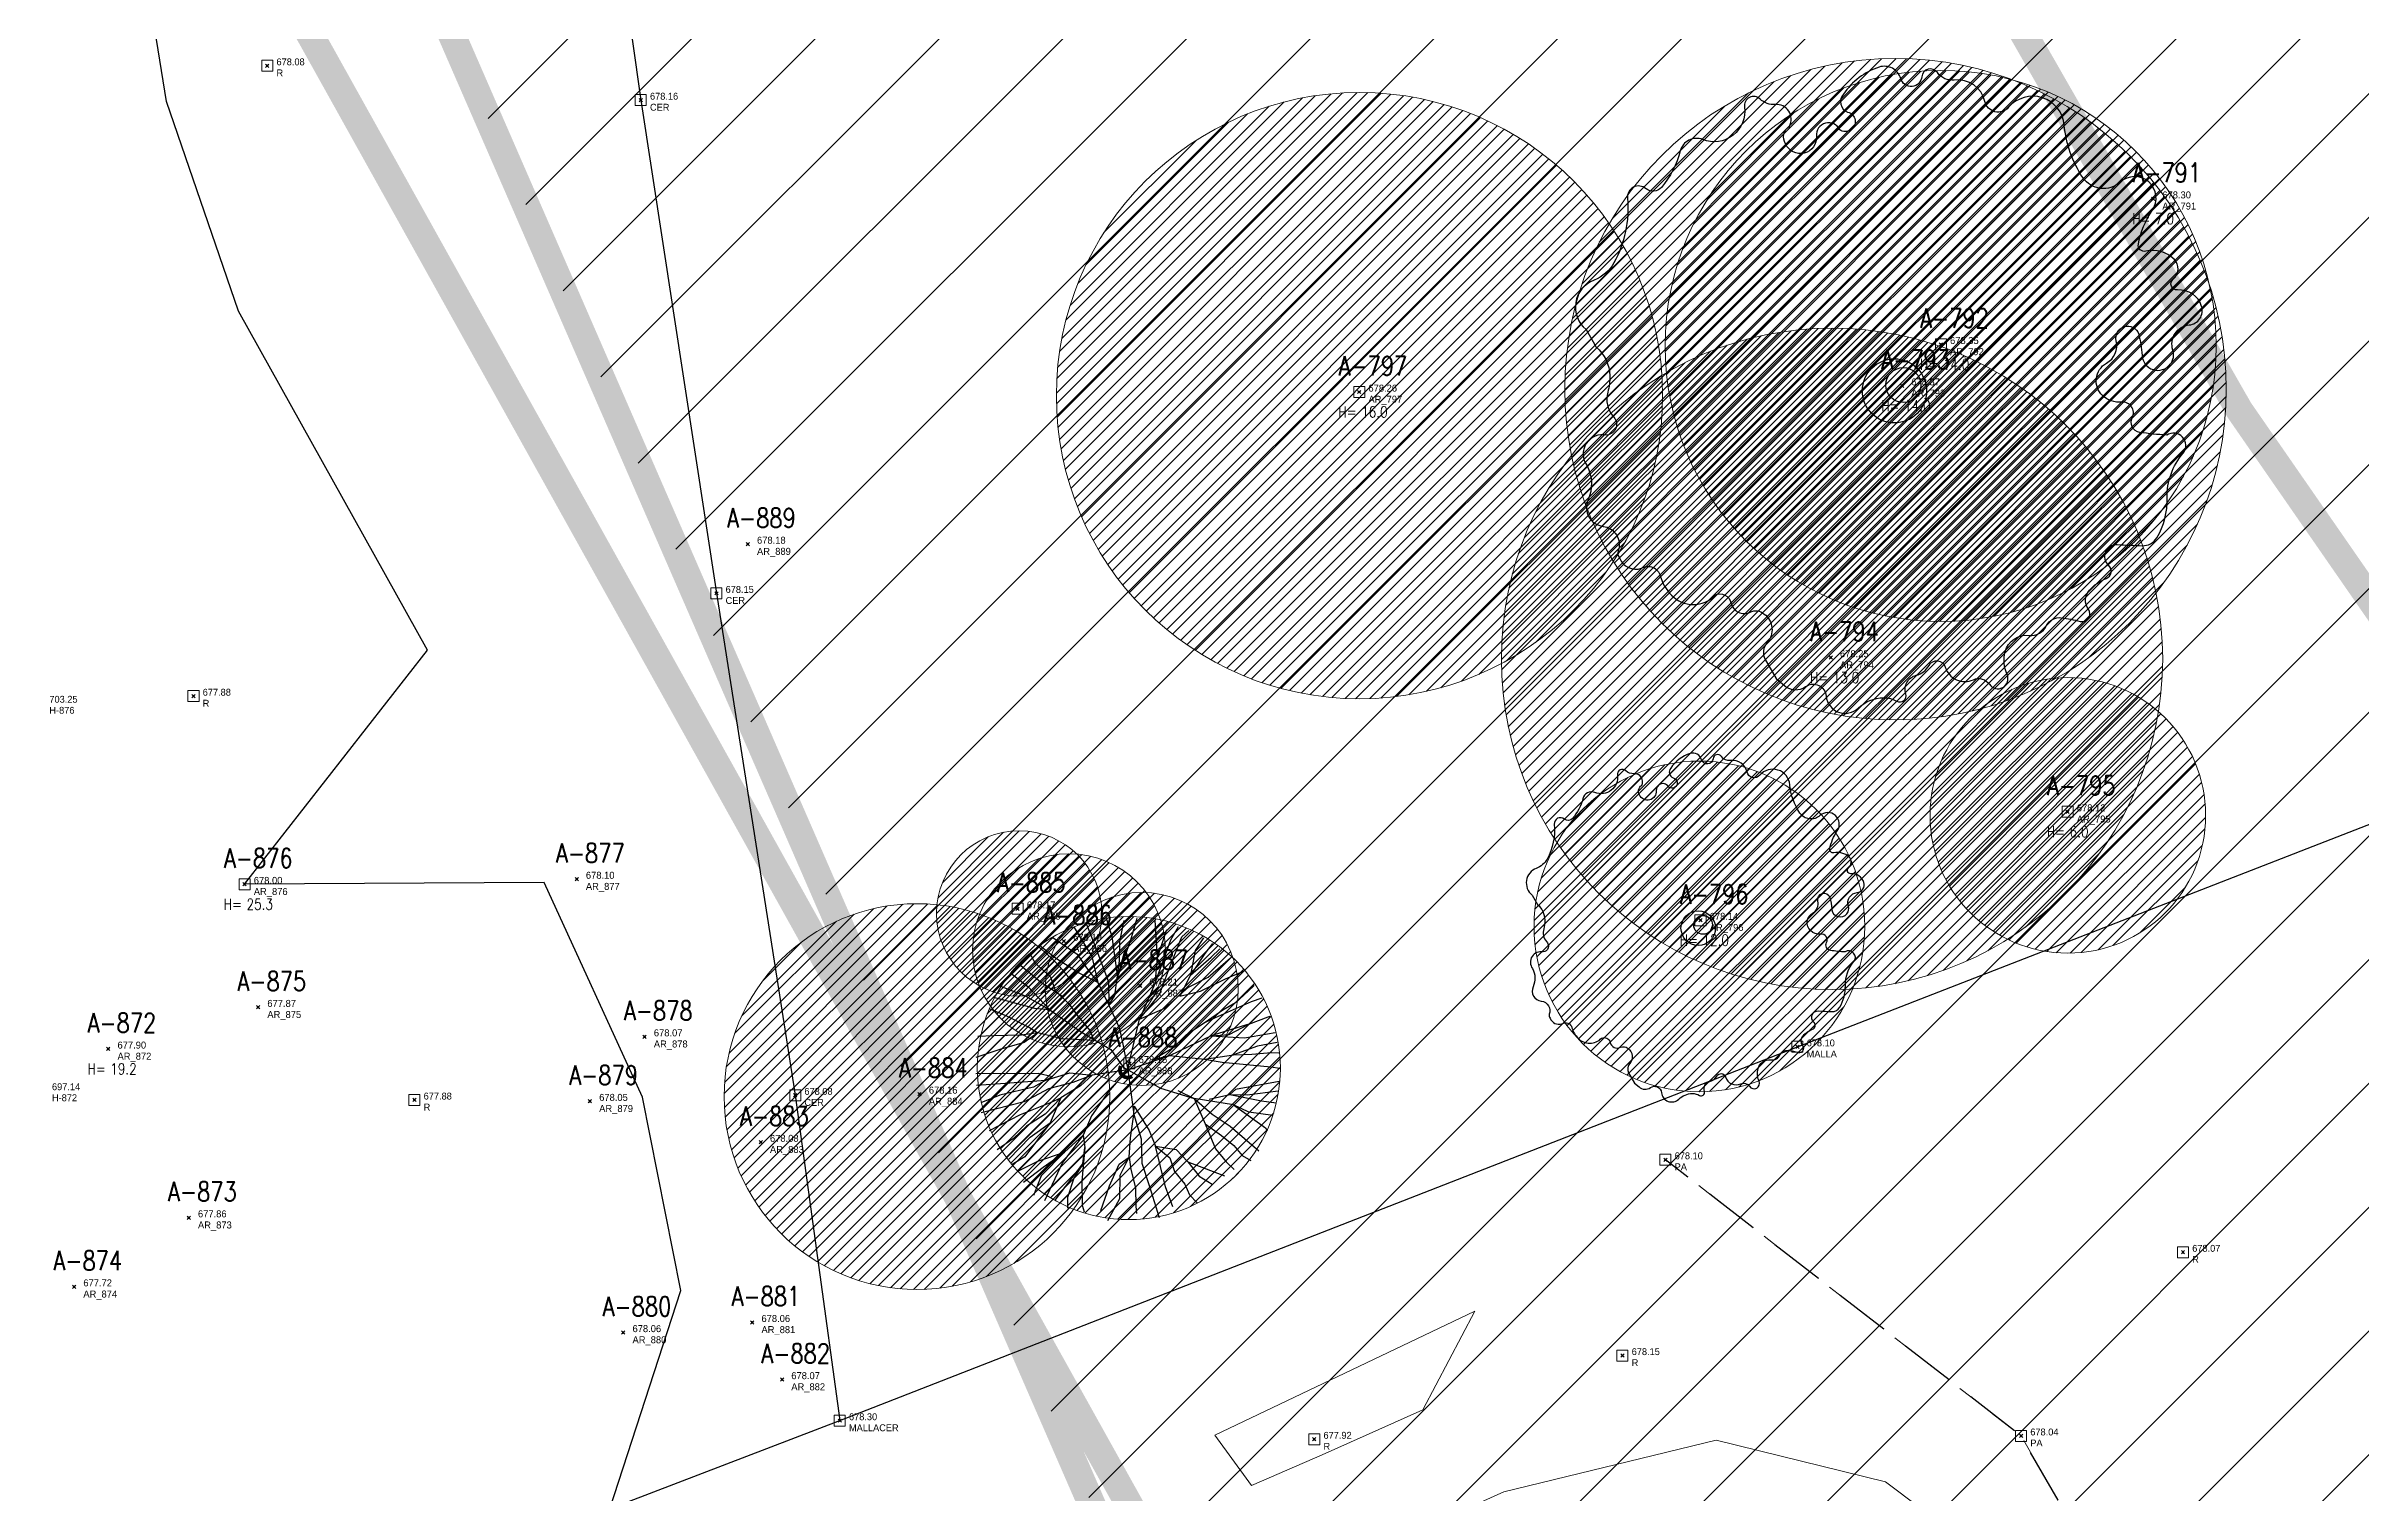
# Model space of a CAD drawing. Extents: x 350769 to 354978, y 6304672 to 6307963.
# Drawn here: x 352408.67 to 352450.69, y 6305813.22 to 6305839.48 of the extents above; entities that cross this region are included whole.
import ezdxf

# ---------------------------------------------------------------- set-up
doc = ezdxf.new("R2010")
doc.units = 0
doc.header["$PDMODE"] = 35
doc.header["$PDSIZE"] = 0.03
for name, pattern in [('CONTINUOS', [0]), ('DASHDOT', [1, 0.5, -0.25, 0, -0.25]), ('HIDDENX2', [0.75, 0.5, -0.25])]:
    doc.linetypes.add(name, pattern=pattern)
doc.layers.get('0').update_dxf_attribs({"linetype": 'CONTINUOUS'})
for name, color, linetype in [('03_S2_Pav ext_Borde vereda', 7, 'CONTINUOUS'), ('1-ACOPIO', 252, 'HIDDENX2'), ('1-ARBOL H1', 7, 'CONTINUOUS'), ('1-ARBOL H2', 1, 'CONTINUOUS'), ('1-ARBOL H3', 241, 'CONTINUOUS'), ('1-ARBOL NOMBRE', 3, 'CONTINUOUS'), ('1-ARBOL PTO', 7, 'CONTINUOUS'), ('1-CERCO', 252, 'CERCO_LINE'), ('1-CERCO MALLA', 252, 'MALLA_LINE'), ('C-TINN', 5, 'CONTINUOUS'), ('C-TOPO-MINR', 8, 'CONTINUOUS'), ('Paisajismo', 253, 'CONTINUOUS'), ('V-NODE-TEXT DIC 2012', 31, 'CONTINUOUS')]:
    doc.layers.add(name, color=color, linetype=linetype)
doc.layers.add('0_ASD_LINEA OFICIAL', color=253, linetype='DASHDOT', lineweight=20)
doc.layers.add('0_ASD_TOPOGRAFIA_ELEMENTOS', color=9, linetype='CONTINUOS', lineweight=5, true_color=0xbdbdbd)
doc.styles.add('ROMANS', font='romans.shx', dxfattribs={"width": 0.65})
doc.linetypes.add('CERCO_LINE', pattern='A,0.5,-0.2,[" X ",STANDARD,S=0.1,R=0,X=-0.1,Y=-0.05],-0.25', length=0.95)
doc.linetypes.add('MALLA_LINE', pattern='A,0.5,-0.2,["MLL",STANDARD,S=0.1,R=0,X=-0.1,Y=-0.05],-0.25', length=0.95)

# ---------------------------------------------------------------- blocks, each defined once
blk = doc.blocks.new('A$C27410629')
at = {"true_color": 0x136734, "transparency": 33554559}
h = blk.add_hatch(dxfattribs=at)
h.set_pattern_fill('ANSI31', color=116, scale=0.5)
h.set_pattern_definition([(45, (-8759.5625, -519.1036), (-1.12253202, 1.12253202), [])])
h.paths.add_polyline_path([(137.507, 1252.464, 0.117627), (109.815, 1254.194, 0.066925), (94.445, 1249.334, 0.315349), (64.302, 1196.27, 0.022683), (65.729, 1185.31), (112.36, 1218.953), (153.478, 1161.962), (172.105, 1139.481), (187.958, 1141.808), (193.565, 1120.466), (224.198, 1050.129), (250.62, 989.479), (268.153, 972.735, 0.000007), (291.49, 983.299), (238.195, 1105.634), (205.293, 1181.112), (177.053, 1197.652)])
at = {"layer": '0_ASD_LINEA OFICIAL', "ltscale": 8, "const_width": 0.5}
blk.add_lwpolyline([(250.62, 989.479), (268.153, 972.735, 0.000007), (291.49, 983.299), (291.49, 983.299), (238.195, 1105.634), (205.293, 1181.112), (177.053, 1197.652), (137.615, 1252.315)], format="xyb", dxfattribs=at)
for points in [[(65.729, 1185.31), (112.36, 1218.953), (153.478, 1161.962), (172.105, 1139.481), (187.958, 1141.808), (193.565, 1120.466), (224.198, 1050.129), (250.62, 989.479)], [(160.988, 1025.36), (224.196, 1050.134), (193.565, 1120.466), (187.958, 1141.808), (172.105, 1139.481), (153.478, 1161.962), (117.403, 1137.086), (85.584, 1125.976)]]:
    blk.add_lwpolyline(points, dxfattribs=at)
blk = doc.blocks.new('1.0 - LO RECABARREN LOTEO PARQUE - VEGETACION EXISTENTE ETAPA MUNICIPAL__2024')
at = {"layer": 'Paisajismo'}
for p, q in [((352426.937, 6305823.314), (352427.377, 6305823.009)), ((352427.324, 6305823.496), (352427.646, 6305822.968)), ((352427.54, 6305823.567), (352427.679, 6305823.214)), ((352427.913, 6305823.646), (352428.009, 6305823.331)), ((352428.009, 6305823.331), (352428.114, 6305822.59)), ((352428.153, 6305823.24), (352428.23, 6305823.624)), ((352428.352, 6305823.272), (352428.47, 6305823.667)), ((352428.788, 6305823.629), (352428.831, 6305822.947)), ((352428.998, 6305823.452), (352428.831, 6305822.947)), ((352429.037, 6305822.715), (352429.277, 6305823.324)), ((352429.078, 6305823.271), (352429.218, 6305823.515)), ((352429.277, 6305823.324), (352429.405, 6305823.441)), ((352426.521, 6305823.025), (352426.62, 6305822.848)), ((352426.985, 6305822.941), (352426.702, 6305823.165)), ((352427.416, 6305822.669), (352426.985, 6305822.941)), ((352427.377, 6305823.009), (352427.548, 6305822.761)), ((352427.646, 6305822.968), (352427.753, 6305822.494)), ((352427.679, 6305823.214), (352427.946, 6305822.508)), ((352428.114, 6305822.59), (352428.352, 6305823.272)), ((352428.146, 6305822.889), (352428.153, 6305823.24)), ((352428.787, 6305822.474), (352429.078, 6305823.271)), ((352428.831, 6305822.947), (352428.787, 6305822.474)), ((352429.523, 6305823.078), (352429.435, 6305822.631)), ((352429.694, 6305823.022), (352429.435, 6305822.631)), ((352429.435, 6305822.631), (352429.811, 6305822.954)), ((352429.669, 6305823.308), (352429.523, 6305823.078)), ((352429.832, 6305823.206), (352429.694, 6305823.022)), ((352429.754, 6305822.596), (352430.164, 6305822.945)), ((352429.811, 6305822.954), (352429.967, 6305823.11)), ((352426.175, 6305822.666), (352426.487, 6305822.423)), ((352426.323, 6305822.835), (352426.713, 6305822.511)), ((352426.62, 6305822.848), (352426.896, 6305822.598)), ((352426.713, 6305822.511), (352427.104, 6305822.253)), ((352426.896, 6305822.598), (352426.979, 6305822.351)), ((352427.753, 6305822.494), (352427.416, 6305822.669)), ((352427.548, 6305822.761), (352427.753, 6305822.494)), ((352427.753, 6305822.494), (352427.956, 6305822.087)), ((352427.946, 6305822.508), (352427.956, 6305822.087)), ((352428.064, 6305822.26), (352428.146, 6305822.889)), ((352428.787, 6305822.474), (352428.512, 6305821.831)), ((352428.871, 6305822.28), (352429.037, 6305822.715)), ((352429.435, 6305822.631), (352429.243, 6305822.252)), ((352429.4, 6305822.41), (352429.754, 6305822.596)), ((352429.615, 6305822.337), (352430.068, 6305822.566)), ((352430.068, 6305822.566), (352430.398, 6305822.702)), ((352426.612, 6305822.025), (352425.87, 6305822.225)), ((352425.991, 6305822.428), (352426.433, 6305822.256)), ((352426.433, 6305822.256), (352426.885, 6305822.002)), ((352426.487, 6305822.423), (352426.885, 6305822.002)), ((352426.979, 6305822.351), (352427.237, 6305822.101)), ((352427.237, 6305822.101), (352427.391, 6305821.887)), ((352427.956, 6305822.087), (352428.064, 6305822.26)), ((352427.956, 6305822.087), (352428.141, 6305821.681)), ((352428.512, 6305821.831), (352428.871, 6305822.28)), ((352428.972, 6305822.033), (352429.4, 6305822.41)), ((352429.243, 6305822.252), (352429.615, 6305822.337)), ((352430.535, 6305822.148), (352429.883, 6305821.857)), ((352430.253, 6305822.131), (352430.023, 6305821.995)), ((352430.485, 6305822.337), (352430.253, 6305822.131)), ((352430.594, 6305822.442), (352430.485, 6305822.337)), ((352430.73, 6305822.215), (352430.535, 6305822.148)), ((352425.78, 6305822.027), (352426.107, 6305821.889)), ((352426.107, 6305821.889), (352426.513, 6305821.683)), ((352426.513, 6305821.683), (352426.666, 6305821.586)), ((352426.885, 6305822.002), (352426.612, 6305822.025)), ((352426.885, 6305822.002), (352427.438, 6305821.606)), ((352427.391, 6305821.887), (352427.614, 6305821.62)), ((352428.141, 6305821.681), (352428.205, 6305821.381)), ((352428.283, 6305820.854), (352428.512, 6305821.831)), ((352428.512, 6305821.831), (352428.972, 6305822.033)), ((352429.703, 6305821.774), (352429.401, 6305821.569)), ((352430.023, 6305821.995), (352429.703, 6305821.774)), ((352429.883, 6305821.857), (352429.703, 6305821.774)), ((352430.492, 6305821.741), (352429.804, 6305821.527)), ((352430.137, 6305821.555), (352430.492, 6305821.741)), ((352430.811, 6305822.051), (352430.492, 6305821.741)), ((352430.492, 6305821.741), (352430.845, 6305821.875)), ((352430.845, 6305821.875), (352430.879, 6305821.886)), ((352425.977, 6305821.284), (352425.538, 6305821.134)), ((352425.859, 6305821.531), (352425.578, 6305821.519)), ((352426.367, 6305821.539), (352425.859, 6305821.531)), ((352426.415, 6305821.408), (352425.977, 6305821.284)), ((352426.666, 6305821.586), (352426.367, 6305821.539)), ((352426.666, 6305821.586), (352426.415, 6305821.408)), ((352427.103, 6305821.472), (352426.666, 6305821.586)), ((352427.681, 6305821.444), (352427.103, 6305821.472)), ((352427.438, 6305821.606), (352427.993, 6305821.28)), ((352427.614, 6305821.62), (352427.681, 6305821.444)), ((352427.993, 6305821.28), (352428.215, 6305820.961)), ((352428.205, 6305821.381), (352428.297, 6305820.915)), ((352429.204, 6305821.363), (352428.779, 6305821.108)), ((352429.061, 6305821.173), (352429.414, 6305821.341)), ((352429.401, 6305821.569), (352429.204, 6305821.363)), ((352429.414, 6305821.341), (352429.804, 6305821.527)), ((352429.804, 6305821.527), (352430.137, 6305821.555)), ((352429.804, 6305821.527), (352430.417, 6305821.491)), ((352430.652, 6305821.341), (352430.218, 6305821.186)), ((352430.417, 6305821.491), (352430.972, 6305821.588)), ((352430.551, 6305821.197), (352430.903, 6305821.225)), ((352431.011, 6305821.406), (352430.652, 6305821.341)), ((352430.903, 6305821.225), (352431.038, 6305821.223)), ((352425.54, 6305820.846), (352426.669, 6305820.849)), ((352426.669, 6305820.849), (352426.932, 6305820.791)), ((352426.808, 6305820.725), (352427.249, 6305820.856)), ((352427.249, 6305820.856), (352427.651, 6305820.814)), ((352427.651, 6305820.814), (352427.298, 6305820.68)), ((352427.651, 6305820.814), (352427.437, 6305820.625)), ((352428.297, 6305820.915), (352427.651, 6305820.814)), ((352427.651, 6305820.814), (352427.651, 6305820.814)), ((352428.266, 6305820.89), (352427.943, 6305820.51)), ((352428.215, 6305820.961), (352428.892, 6305820.58)), ((352428.297, 6305820.915), (352429.061, 6305821.173)), ((352428.297, 6305820.915), (352428.409, 6305820.099)), ((352428.779, 6305821.108), (352429.061, 6305821.173)), ((352429.061, 6305821.173), (352429.691, 6305821.108)), ((352429.691, 6305821.108), (352430.218, 6305821.186)), ((352429.691, 6305821.108), (352430.013, 6305821.05)), ((352430.013, 6305821.05), (352430.896, 6305820.967)), ((352430.218, 6305821.186), (352430.551, 6305821.197)), ((352430.896, 6305820.967), (352431.055, 6305820.94)), ((352425.553, 6305820.633), (352426.07, 6305820.668)), ((352425.974, 6305820.453), (352425.629, 6305820.315)), ((352426.585, 6305820.6), (352425.974, 6305820.453)), ((352426.07, 6305820.668), (352426.808, 6305820.725)), ((352426.857, 6305820.566), (352426.415, 6305820.329)), ((352426.932, 6305820.791), (352426.585, 6305820.6)), ((352427.082, 6305820.404), (352426.796, 6305820.111)), ((352427.298, 6305820.68), (352426.857, 6305820.566)), ((352427.082, 6305820.404), (352426.889, 6305819.948)), ((352426.896, 6305820.317), (352427.082, 6305820.404)), ((352427.437, 6305820.625), (352427.082, 6305820.404)), ((352427.943, 6305820.51), (352427.637, 6305820.078)), ((352428.892, 6305820.58), (352429.502, 6305820.393)), ((352429.206, 6305820.539), (352429.502, 6305820.393)), ((352430.218, 6305820.275), (352429.502, 6305820.393)), ((352429.502, 6305820.393), (352429.703, 6305819.934)), ((352429.502, 6305820.393), (352429.829, 6305820.107)), ((352429.776, 6305820.381), (352430.147, 6305820.467)), ((352430.255, 6305820.557), (352430.147, 6305820.467)), ((352430.147, 6305820.467), (352430.726, 6305820.35)), ((352430.147, 6305820.467), (352430.464, 6305820.461)), ((352431.047, 6305820.7), (352430.255, 6305820.557)), ((352430.464, 6305820.461), (352431.029, 6305820.532)), ((352426.415, 6305820.329), (352425.639, 6305820.133)), ((352425.791, 6305819.81), (352426.351, 6305820.103)), ((352426.351, 6305820.103), (352426.896, 6305820.317)), ((352426.796, 6305820.111), (352426.459, 6305819.89)), ((352427.637, 6305820.078), (352427.49, 6305819.73)), ((352428.349, 6305819.679), (352428.409, 6305820.099)), ((352428.409, 6305820.099), (352428.412, 6305820.256)), ((352428.409, 6305820.099), (352428.541, 6305819.658)), ((352428.412, 6305820.256), (352428.684, 6305819.813)), ((352429.829, 6305820.107), (352430.158, 6305819.89)), ((352430.218, 6305820.275), (352430.796, 6305819.861)), ((352430.496, 6305820.147), (352430.218, 6305820.275)), ((352430.927, 6305820.081), (352430.496, 6305820.147)), ((352430.726, 6305820.35), (352430.99, 6305820.315)), ((352426.227, 6305819.667), (352425.925, 6305819.462)), ((352426.137, 6305819.289), (352426.528, 6305819.691)), ((352426.459, 6305819.89), (352426.227, 6305819.667)), ((352426.889, 6305819.948), (352426.429, 6305819.336)), ((352426.528, 6305819.691), (352426.889, 6305819.948)), ((352427.49, 6305819.73), (352427.113, 6305819.229)), ((352427.151, 6305819.421), (352427.49, 6305819.73)), ((352427.49, 6305819.73), (352427.521, 6305819.502)), ((352428.324, 6305819.329), (352428.349, 6305819.679)), ((352428.541, 6305819.658), (352428.55, 6305819.22)), ((352428.684, 6305819.813), (352428.802, 6305819.53)), ((352429.703, 6305819.934), (352429.891, 6305819.482)), ((352429.703, 6305819.934), (352429.997, 6305819.718)), ((352429.997, 6305819.718), (352430.222, 6305819.539)), ((352430.158, 6305819.89), (352430.676, 6305819.442)), ((352430.222, 6305819.539), (352430.376, 6305819.361)), ((352430.796, 6305819.861), (352430.824, 6305819.808)), ((352426.429, 6305819.336), (352426.202, 6305819.195)), ((352426.305, 6305819.075), (352426.665, 6305819.253)), ((352426.405, 6305818.875), (352426.761, 6305819.148)), ((352426.665, 6305819.253), (352427.151, 6305819.421)), ((352427.151, 6305819.421), (352426.726, 6305818.987)), ((352426.761, 6305819.148), (352427.151, 6305819.421)), ((352427.113, 6305819.229), (352426.784, 6305818.535)), ((352426.982, 6305818.547), (352427.48, 6305819.205)), ((352427.48, 6305819.205), (352427.318, 6305818.945)), ((352427.521, 6305819.502), (352427.464, 6305818.894)), ((352427.48, 6305819.205), (352427.521, 6305819.502)), ((352427.964, 6305818.806), (352428.143, 6305819.198)), ((352428.143, 6305819.198), (352428.324, 6305819.329)), ((352428.16, 6305818.999), (352428.324, 6305819.329)), ((352428.324, 6305819.329), (352428.352, 6305819.102)), ((352428.55, 6305819.22), (352428.683, 6305818.814)), ((352428.98, 6305818.787), (352428.802, 6305819.53)), ((352428.802, 6305819.53), (352428.802, 6305819.53)), ((352428.802, 6305819.53), (352429.178, 6305819.469)), ((352428.802, 6305819.53), (352429.061, 6305819.315)), ((352429.061, 6305819.315), (352429.144, 6305819.068)), ((352429.178, 6305819.469), (352429.385, 6305819.241)), ((352429.385, 6305819.241), (352430.051, 6305818.99)), ((352429.385, 6305819.241), (352429.591, 6305818.986)), ((352429.891, 6305819.482), (352430.084, 6305819.241)), ((352430.084, 6305819.241), (352430.227, 6305819.106)), ((352430.376, 6305819.361), (352430.533, 6305819.27)), ((352426.726, 6305818.987), (352426.587, 6305818.634)), ((352427.318, 6305818.945), (352427.206, 6305818.597)), ((352427.464, 6305818.894), (352427.468, 6305818.459)), ((352427.81, 6305818.36), (352427.964, 6305818.806)), ((352428.152, 6305818.579), (352428.16, 6305818.999)), ((352428.352, 6305819.102), (352428.438, 6305818.77)), ((352428.438, 6305818.77), (352428.445, 6305818.44)), ((352428.683, 6305818.814), (352428.865, 6305818.233)), ((352429.118, 6305818.428), (352428.98, 6305818.787)), ((352429.144, 6305819.068), (352429.332, 6305818.837)), ((352429.332, 6305818.837), (352429.416, 6305818.643)), ((352429.591, 6305818.986), (352429.826, 6305818.837)), ((352427.206, 6305818.597), (352427.202, 6305818.404)), ((352427.468, 6305818.459), (352427.506, 6305818.339)), ((352427.935, 6305818.18), (352428.152, 6305818.579)), ((352428.445, 6305818.44), (352428.456, 6305818.308)), ((352429.416, 6305818.643), (352429.554, 6305818.5))]:
    blk.add_line(p, q, dxfattribs=at)
for points in [[(352436.989, 6305832.429, 0.695514), (352436.631, 6305831.872, -0.225539), (352436.65, 6305831.253, 0.502349), (352436.923, 6305830.773, -0.480275), (352437.195, 6305830.332, 0.236944), (352437.22, 6305830.2, 0.402922), (352437.622, 6305830.014, -0.496235), (352437.959, 6305829.877, 0.133034), (352438.165, 6305829.524, 0.435334), (352438.952, 6305829.527, -0.48857), (352439.243, 6305829.386, 0.487744), (352439.59, 6305829.218, -0.306452), (352439.845, 6305829.183, -0.440489), (352439.899, 6305828.661, 0.312323), (352439.862, 6305828.36), (352440.065, 6305828.011), (352440.215, 6305827.883, 0.34298), (352440.597, 6305827.866, -0.578532), (352440.971, 6305827.693, 0.630017), (352441.552, 6305827.476, -0.192049), (352442.012, 6305827.663, -0.132644), (352442.252, 6305827.601, 0.684945), (352442.414, 6305827.732, -0.434895), (352442.603, 6305828.071, 0.210746), (352442.837, 6305828.251, -0.66672), (352443.131, 6305828.221, 0.455283), (352443.641, 6305827.99, -0.36792), (352443.933, 6305827.907, 0.917062), (352444.253, 6305828.084, -0.17032), (352444.22, 6305828.502, -0.373294), (352444.65, 6305828.795, 0.320113), (352444.97, 6305828.972, -0.324618), (352445.237, 6305829.116, -0.030599), (352445.582, 6305829.049, 0.705509), (352445.73, 6305829.268, -0.351987), (352445.746, 6305829.614, -0.121251), (352446.051, 6305829.826, 0.557773), (352446.096, 6305830.067, -0.702312), (352446.252, 6305830.442, 0.00134), (352446.703, 6305830.422, 0.275424), (352446.97, 6305830.566, 0.141884), (352447.158, 6305831.287, -0.185693), (352447.448, 6305832.103, 0.845901), (352447.149, 6305832.43, -0.027452), (352446.66, 6305832.479, -0.511938), (352446.524, 6305832.746, 0.596257), (352446.332, 6305833.028, -0.218718), (352445.985, 6305833.146, -0.504553), (352446.057, 6305833.734, 0.333432), (352446.235, 6305834.142, -0.960201), (352446.641, 6305834.262, -0.048446), (352446.701, 6305833.876, 0.691275), (352447.215, 6305833.714, 0.249464), (352447.261, 6305833.972, -0.477835), (352447.559, 6305834.428, 0.474467), (352447.783, 6305834.765, 0.350397), (352447.344, 6305835.062, -0.734236), (352447.266, 6305835.257, 0.4465), (352447.283, 6305835.62, 0.256306), (352446.768, 6305835.765, -0.540668), (352446.635, 6305835.892, -0.104183), (352446.888, 6305836.506, 0.886542), (352446.303, 6305837.018, -0.454348), (352445.629, 6305837.1, -0.127722), (352445.29, 6305838.053, 0.66458), (352444.28, 6305838.376, -0.617045), (352443.85, 6305838.482, 0.385869), (352443.295, 6305838.871, -0.277167), (352442.988, 6305839.006, 0.694615), (352442.707, 6305838.932, -0.826602), (352442.323, 6305838.897, 0.422884), (352441.933, 6305839.106, 0.171768), (352441.286, 6305838.614, 0.530933), (352441.36, 6305838.289, -1.218169), (352441.216, 6305837.97, 0.83433), (352440.794, 6305837.855, -0.852178), (352440.233, 6305837.714, -0.425419), (352440.305, 6305838.033, 0.591843), (352440.045, 6305838.427, -0.21824), (352439.771, 6305838.526, 0.717366), (352439.487, 6305838.382, -0.578113), (352438.731, 6305837.791, 0.455115), (352438.322, 6305837.584, -0.115633), (352437.98, 6305836.922, -0.413171), (352437.701, 6305836.9, 0.672312), (352437.363, 6305836.724, -0.150092), (352437.12, 6305835.555, -0.178299), (352436.759, 6305835.241, 0.579756), (352436.615, 6305834.344), (352436.797, 6305834.027, -0.210194), (352437.044, 6305833.506, -0.074626), (352437.007, 6305833.205, 0.244437), (352437.099, 6305832.776, -0.659078), (352436.989, 6305832.429, 0.695514)], [(352435.835, 6305823.051, 0.695514), (352435.642, 6305822.751, -0.225539), (352435.652, 6305822.418, 0.502349), (352435.8, 6305822.159, -0.480275), (352435.946, 6305821.921, 0.236944), (352435.96, 6305821.85, 0.402922), (352436.176, 6305821.749, -0.496235), (352436.358, 6305821.676, 0.133034), (352436.469, 6305821.486, 0.435334), (352436.893, 6305821.487, -0.48857), (352437.05, 6305821.411, 0.487744), (352437.237, 6305821.321, -0.306452), (352437.375, 6305821.302, -0.440489), (352437.404, 6305821.02, 0.312323), (352437.384, 6305820.858), (352437.493, 6305820.67), (352437.574, 6305820.601, 0.34298), (352437.78, 6305820.591, -0.578532), (352437.982, 6305820.498, 0.630017), (352438.295, 6305820.381, -0.192049), (352438.543, 6305820.482, -0.132644), (352438.673, 6305820.448, 0.684945), (352438.76, 6305820.519, -0.434895), (352438.862, 6305820.702, 0.210746), (352438.988, 6305820.799, -0.66672), (352439.146, 6305820.783, 0.455283), (352439.422, 6305820.658, -0.36792), (352439.579, 6305820.614, 0.917062), (352439.752, 6305820.709, -0.17032), (352439.734, 6305820.934, -0.373294), (352439.965, 6305821.092, 0.320113), (352440.138, 6305821.188, -0.324618), (352440.282, 6305821.265, -0.030599), (352440.468, 6305821.229, 0.705509), (352440.548, 6305821.347, -0.351987), (352440.556, 6305821.534, -0.121251), (352440.721, 6305821.648, 0.557773), (352440.745, 6305821.778, -0.702312), (352440.829, 6305821.98, 0.00134), (352441.072, 6305821.969, 0.275424), (352441.216, 6305822.047, 0.141884), (352441.318, 6305822.436, -0.185693), (352441.474, 6305822.876, 0.845901), (352441.313, 6305823.052, -0.027452), (352441.049, 6305823.078, -0.511938), (352440.976, 6305823.223, 0.596257), (352440.872, 6305823.374, -0.218718), (352440.685, 6305823.438, -0.504553), (352440.724, 6305823.755, 0.333432), (352440.82, 6305823.975, -0.960201), (352441.039, 6305824.04, -0.048446), (352441.071, 6305823.832, 0.691275), (352441.348, 6305823.745, 0.249464), (352441.373, 6305823.884, -0.477835), (352441.534, 6305824.129, 0.474467), (352441.654, 6305824.311, 0.350397), (352441.418, 6305824.471, -0.734236), (352441.376, 6305824.576, 0.4465), (352441.385, 6305824.772, 0.256306), (352441.107, 6305824.85, -0.540668), (352441.036, 6305824.919, -0.104183), (352441.172, 6305825.25, 0.886542), (352440.857, 6305825.526, -0.454348), (352440.494, 6305825.57, -0.127722), (352440.31, 6305826.084, 0.66458), (352439.766, 6305826.258, -0.617045), (352439.534, 6305826.315, 0.385869), (352439.235, 6305826.525, -0.277167), (352439.069, 6305826.598, 0.694615), (352438.918, 6305826.558, -0.826602), (352438.711, 6305826.539, 0.422884), (352438.501, 6305826.651, 0.171768), (352438.152, 6305826.386, 0.530933), (352438.192, 6305826.211, -1.218169), (352438.114, 6305826.039, 0.83433), (352437.887, 6305825.977, -0.852178), (352437.584, 6305825.901, -0.425419), (352437.623, 6305826.073, 0.591843), (352437.482, 6305826.285, -0.21824), (352437.335, 6305826.339, 0.717366), (352437.182, 6305826.261, -0.578113), (352436.774, 6305825.943, 0.455115), (352436.554, 6305825.831, -0.115633), (352436.369, 6305825.474, -0.413171), (352436.219, 6305825.462, 0.672312), (352436.037, 6305825.367, -0.150092), (352435.906, 6305824.737, -0.178299), (352435.711, 6305824.568, 0.579756), (352435.634, 6305824.084), (352435.732, 6305823.913, -0.210194), (352435.865, 6305823.632, -0.074626), (352435.845, 6305823.47, 0.244437), (352435.894, 6305823.239, -0.659078), (352435.835, 6305823.051, 0.695514)]]:
    blk.add_lwpolyline(points, format="xyb", dxfattribs=at)
at = {"layer": 'Paisajismo', "ltscale": 0.3, "const_width": 0.0688}
blk.add_lwpolyline([(352428.172, 6305820.981), (352428.172, 6305820.981, 0.77746), (352428.375, 6305820.796, 1.286241)], format="xyb", dxfattribs=at)
at = {"layer": 'Paisajismo'}
for centre, radius in [((352442.209, 6305833.231), 0.582), ((352442.37, 6305833.337), 0.316), ((352438.65, 6305823.484), 0.314), ((352438.736, 6305823.541), 0.17)]:
    blk.add_circle(centre, radius, dxfattribs=at)
blk = doc.blocks.new('TOPOGRAFIA')
at = {"layer": '0_ASD_TOPOGRAFIA_ELEMENTOS', "true_color": 0xf26507}
h = blk.add_hatch(dxfattribs=at)
h.set_pattern_fill('ANSI31', color=30, scale=0.1)
h.set_pattern_definition([(45, (384139.45513, 6301093.50942), (-0.224506403, 0.224506403), [])])
edge = h.paths.add_edge_path()
edge.add_arc((390442.229, 6302833.262), 6, 0, 360)
h = blk.add_hatch(dxfattribs=at)
h.set_pattern_fill('ANSI31', color=30, scale=0.1)
h.set_pattern_definition([(45, (384140.27404, 6301094.29434), (-0.224506403, 0.224506403), [])])
edge = h.paths.add_edge_path()
edge.add_arc((390443.048, 6302834.047), 5, 0, 360)
h = blk.add_hatch(dxfattribs=at)
h.set_pattern_fill('ANSI31', color=30, scale=0.1)
h.set_pattern_definition([(45, (384129.72845, 6301093.3925), (-0.224506403, 0.224506403), [])])
edge = h.paths.add_edge_path()
edge.add_arc((390432.503, 6302833.145), 5.5, 0, 360)
h = blk.add_hatch(dxfattribs=at)
h.set_pattern_fill('ANSI31', color=30, scale=0.1)
h.set_pattern_definition([(45, (384138.30197, 6301088.6161), (-0.224506403, 0.224506403), [])])
edge = h.paths.add_edge_path()
edge.add_arc((390441.076, 6302828.368), 6, 0, 360)
h = blk.add_hatch(dxfattribs=at)
h.set_pattern_fill('ANSI31', color=30, scale=0.1)
h.set_pattern_definition([(45, (384142.58037, 6301085.777), (-0.224506403, 0.224506403), [])])
edge = h.paths.add_edge_path()
edge.add_arc((390445.355, 6302825.529), 2.5, 0, 360)
h = blk.add_hatch(dxfattribs=at)
h.set_pattern_fill('ANSI31', color=30, scale=0.1)
h.set_pattern_definition([(45, (384135.89533, 6301083.7622), (-0.224506403, 0.224506403), [])])
edge = h.paths.add_edge_path()
edge.add_arc((390438.67, 6302823.514), 3, 0, 360)
h = blk.add_hatch(dxfattribs=at)
h.set_pattern_fill('ANSI31', color=30, scale=0.1)
h.set_pattern_definition([(45, (384123.5541, 6301083.99815), (-0.224506403, 0.224506403), [])])
edge = h.paths.add_edge_path()
edge.add_arc((390426.328, 6302823.75), 1.5, 0, 360)
h = blk.add_hatch(dxfattribs=at)
h.set_pattern_fill('ANSI31', color=30, scale=0.1)
h.set_pattern_definition([(45, (384124.4566, 6301083.3301), (-0.224506403, 0.224506403), [])])
edge = h.paths.add_edge_path()
edge.add_arc((390427.231, 6302823.082), 1.75, 0, 360)
h = blk.add_hatch(dxfattribs=at)
h.set_pattern_fill('ANSI31', color=30, scale=0.1)
h.set_pattern_definition([(45, (384125.77688, 6301082.6287), (-0.224506403, 0.224506403), [])])
edge = h.paths.add_edge_path()
edge.add_arc((390428.551, 6302822.381), 1.75, 0, 360)
h = blk.add_hatch(dxfattribs=at)
h.set_pattern_fill('ANSI31', color=30, scale=0.1)
h.set_pattern_definition([(45, (384121.69904, 6301080.6747), (-0.224506403, 0.224506403), [])])
edge = h.paths.add_edge_path()
edge.add_arc((390424.473, 6302820.427), 3.5, 0, 360)
h = blk.add_hatch(dxfattribs=at)
h.set_pattern_fill('ANSI31', color=30, scale=0.1)
h.set_pattern_definition([(45, (384125.5429, 6301081.19243), (-0.224506403, 0.224506403), [])])
edge = h.paths.add_edge_path()
edge.add_arc((390428.317, 6302820.945), 2.75, 0, 360)
at = {"layer": '0_ASD_LINEA OFICIAL', "ltscale": 8, "const_width": 0.5}
blk.add_lwpolyline([(390427.742, 6302814.067), (390462.175, 6302752.282), (390383.071, 6302730.605), (390309.799, 6302723.349), (390311.369, 6302703.307), (390386.745, 6302710.871), (390472.116, 6302734.448), (390495.667, 6302745.108), (390523.305, 6302756.109), (390473.799, 6302802.291, -0.151019), (390428.285, 6302881.719), (390391.708, 6302986.357, -0.035367), (390370.183, 6302995.884, 0.28109), (390309.679, 6302995.976), (390362.106, 6302925.874), (390362.105, 6302925.873), (390363.124, 6302924.511, -0.033436), (390384.93, 6302890.884), (390427.742, 6302814.067)], format="xyb", dxfattribs=at)
blk.add_lwpolyline([(390427.742, 6302814.067), (390462.175, 6302752.282), (390383.071, 6302730.605), (390309.799, 6302723.349), (390311.369, 6302703.307), (390386.745, 6302710.871), (390472.116, 6302734.448), (390495.667, 6302745.108), (390523.305, 6302756.109), (390473.799, 6302802.291, -0.151019), (390428.285, 6302881.719), (390391.708, 6302986.357, -0.035367), (390370.183, 6302995.884, 0.28109), (390309.679, 6302995.976), (390362.106, 6302925.874), (390362.105, 6302925.873), (390363.124, 6302924.511, -0.033436), (390384.93, 6302890.884), (390427.742, 6302814.067)], format="xyb", dxfattribs=at)
at = {"layer": '0_ASD_TOPOGRAFIA_ELEMENTOS', "color": 30, "true_color": 0xf26507}
for centre, radius in [((390442.229, 6302833.262), 6), ((390443.048, 6302834.047), 5), ((390432.503, 6302833.145), 5.5), ((390441.076, 6302828.368), 6), ((390445.355, 6302825.529), 2.5), ((390438.67, 6302823.514), 3), ((390426.328, 6302823.75), 1.5), ((390427.231, 6302823.082), 1.75), ((390428.551, 6302822.381), 1.75), ((390424.473, 6302820.427), 3.5), ((390428.317, 6302820.945), 2.75)]:
    blk.add_circle(centre, radius, dxfattribs=at)
at = {"layer": '1-ACOPIO', "color": 9, "lineweight": 0, "true_color": 0xbdbdbd, "flags": 128}
blk.add_lwpolyline([(390450.751, 6302737.575), (390457.975, 6302739.524), (390466.583, 6302745.938), (390475.916, 6302748.357), (390482.482, 6302751.029), (390493.443, 6302754.061), (390504.449, 6302758.21), (390518.802, 6302761.933), (390528.241, 6302765.237), (390538.24, 6302767.313), (390547.496, 6302771.467), (390557.026, 6302771.731), (390565.171, 6302774.52), (390575.3, 6302776.573), (390575.671, 6302780.638), (390576.652, 6302789.475), (390577.88, 6302797.391), (390578.714, 6302806.375), (390575.487, 6302808.178), (390564.134, 6302804.882), (390554.108, 6302802.536), (390542.576, 6302798.093), (390531.509, 6302794.931), (390522.924, 6302790.812), (390510.912, 6302785.835), (390501.748, 6302784.339), (390491.437, 6302782.799), (390482.025, 6302780.215), (390472.323, 6302776.973), (390464.136, 6302774.411), (390457.401, 6302772.041), (390450.072, 6302782.659), (390447.321, 6302788.646), (390448.914, 6302796.064), (390448.942, 6302806.548), (390444.507, 6302814.271), (390438.054, 6302819.282)], dxfattribs=at)
at = {"layer": '1-ARBOL H1', "color": 9, "lineweight": 0, "true_color": 0xbdbdbd}
for p in [(390446.903, 6302836.716), (390443.051, 6302834.074), (390442.348, 6302833.323), (390432.497, 6302833.211), (390441.054, 6302828.392), (390445.351, 6302825.595), (390412.272, 6302824.279), (390438.69, 6302823.627), (390409.799, 6302821.291)]:
    blk.add_point(p, dxfattribs=at)
at = {"layer": '1-ARBOL PTO', "color": 9, "lineweight": 0, "true_color": 0xbdbdbd}
for p in [(390446.903, 6302836.716), (390443.051, 6302834.074), (390442.348, 6302833.323), (390432.497, 6302833.211), (390421.403, 6302830.451), (390441.054, 6302828.392), (390445.351, 6302825.595), (390412.272, 6302824.279), (390418.298, 6302824.372), (390426.299, 6302823.834), (390438.69, 6302823.627), (390427.14, 6302823.247), (390428.521, 6302822.435), (390412.518, 6302822.047), (390419.531, 6302821.513), (390409.799, 6302821.291), (390428.327, 6302821.028), (390418.539, 6302820.342), (390424.521, 6302820.473), (390421.638, 6302819.599), (390411.259, 6302818.229), (390409.179, 6302816.976), (390419.144, 6302816.146), (390421.484, 6302816.33), (390422.025, 6302815.293)]:
    blk.add_point(p, dxfattribs=at)
at = {"layer": '1-CERCO', "color": 9, "lineweight": 0, "true_color": 0xbdbdbd, "flags": 128}
blk.add_lwpolyline([(390419.261, 6302877.959), (390420.389, 6302873.078), (390415.82, 6302865.561), (390418.194, 6302847.449), (390419.461, 6302838.507), (390420.833, 6302829.558), (390422.263, 6302820.451), (390423.072, 6302814.547)], dxfattribs=at)
at = {"layer": '1-CERCO MALLA', "color": 9, "lineweight": 0, "true_color": 0xbdbdbd, "flags": 128}
blk.add_lwpolyline([(390298.902, 6302766.886), (390321.827, 6302775.191), (390333.022, 6302779.598), (390344.315, 6302783.894), (390355.674, 6302788.437), (390364.039, 6302791.557), (390372.772, 6302794.923), (390383.831, 6302799.189), (390394.014, 6302803.265), (390406.216, 6302808.069), (390417.571, 6302812.442), (390423.072, 6302814.547), (390440.449, 6302821.33), (390451.58, 6302825.662), (390463.023, 6302830.049), (390467.688, 6302831.831), (390477.849, 6302835.824), (390486.876, 6302839.311), (390497.568, 6302843.443), (390505.255, 6302846.429), (390510.604, 6302848.504), (390521.025, 6302852.513), (390531.783, 6302856.692), (390541.725, 6302860.565), (390553.332, 6302865.07), (390567.305, 6302870.47), (390577.537, 6302874.447), (390587.477, 6302878.311), (390595.651, 6302881.4), (390605.051, 6302885.124), (390614.467, 6302888.769), (390621.262, 6302891.445), (390629.655, 6302894.677)], dxfattribs=at)
at = {"layer": 'C-TINN', "color": 9, "linetype": 'Continuous', "lineweight": 0, "true_color": 0xbdbdbd}
for points, elevation in [([(390412.584, 6302839.03), (390412.584, 6302839.23), (390412.784, 6302839.23), (390412.784, 6302839.03), (390412.584, 6302839.03)], 678.079), ([(390419.361, 6302838.407), (390419.361, 6302838.607), (390419.561, 6302838.607), (390419.561, 6302838.407), (390419.361, 6302838.407)], 678.156), ([(390442.951, 6302833.974), (390442.951, 6302834.174), (390443.151, 6302834.174), (390443.151, 6302833.974), (390442.951, 6302833.974)], 678.35), ([(390432.397, 6302833.111), (390432.397, 6302833.311), (390432.597, 6302833.311), (390432.597, 6302833.111), (390432.397, 6302833.111)], 678.26), ([(390420.733, 6302829.458), (390420.733, 6302829.658), (390420.933, 6302829.658), (390420.933, 6302829.458), (390420.733, 6302829.458)], 678.153), ([(390411.245, 6302827.593), (390411.245, 6302827.793), (390411.445, 6302827.793), (390411.445, 6302827.593), (390411.245, 6302827.593)], 677.876), ([(390445.251, 6302825.495), (390445.251, 6302825.695), (390445.451, 6302825.695), (390445.451, 6302825.495), (390445.251, 6302825.495)], 678.12), ([(390412.172, 6302824.179), (390412.172, 6302824.379), (390412.372, 6302824.379), (390412.372, 6302824.179), (390412.172, 6302824.179)], 678), ([(390426.199, 6302823.734), (390426.199, 6302823.934), (390426.399, 6302823.934), (390426.399, 6302823.734), (390426.199, 6302823.734)], 678.17), ([(390438.59, 6302823.527), (390438.59, 6302823.727), (390438.79, 6302823.727), (390438.79, 6302823.527), (390438.59, 6302823.527)], 678.14), ([(390428.227, 6302820.928), (390428.227, 6302821.128), (390428.427, 6302821.128), (390428.427, 6302820.928), (390428.227, 6302820.928)], 678.15), ([(390440.349, 6302821.23), (390440.349, 6302821.43), (390440.549, 6302821.43), (390440.549, 6302821.23), (390440.349, 6302821.23)], 678.105), ([(390415.254, 6302820.266), (390415.254, 6302820.466), (390415.454, 6302820.466), (390415.454, 6302820.266), (390415.254, 6302820.266)], 677.885), ([(390422.163, 6302820.351), (390422.163, 6302820.551), (390422.363, 6302820.551), (390422.363, 6302820.351), (390422.163, 6302820.351)], 678.077), ([(390437.954, 6302819.182), (390437.954, 6302819.382), (390438.154, 6302819.382), (390438.154, 6302819.182), (390437.954, 6302819.182)], 678.096), ([(390447.345, 6302817.503), (390447.345, 6302817.703), (390447.545, 6302817.703), (390447.545, 6302817.503), (390447.345, 6302817.503)], 678.073), ([(390437.174, 6302815.629), (390437.174, 6302815.829), (390437.374, 6302815.829), (390437.374, 6302815.629), (390437.174, 6302815.629)], 678.149), ([(390422.972, 6302814.447), (390422.972, 6302814.647), (390423.172, 6302814.647), (390423.172, 6302814.447), (390422.972, 6302814.447)], 678.305), ([(390444.407, 6302814.171), (390444.407, 6302814.371), (390444.607, 6302814.371), (390444.607, 6302814.171), (390444.407, 6302814.171)], 678.044), ([(390431.582, 6302814.111), (390431.582, 6302814.311), (390431.782, 6302814.311), (390431.782, 6302814.111), (390431.582, 6302814.111)], 677.919)]:
    blk.add_lwpolyline(points, dxfattribs=dict(at, elevation=elevation))
for p in [(390412.684, 6302839.13, 678.079), (390419.461, 6302838.507, 678.156), (390443.051, 6302834.074, 678.35), (390432.497, 6302833.211, 678.26), (390420.833, 6302829.558, 678.153), (390411.345, 6302827.693, 677.876), (390445.351, 6302825.595, 678.12), (390412.272, 6302824.279, 678), (390426.299, 6302823.834, 678.17), (390438.69, 6302823.627, 678.14), (390440.449, 6302821.33, 678.105), (390428.327, 6302821.028, 678.15), (390415.354, 6302820.366, 677.885), (390422.263, 6302820.451, 678.077), (390438.054, 6302819.282, 678.096), (390447.445, 6302817.603, 678.073), (390437.274, 6302815.729, 678.149), (390423.072, 6302814.547, 678.305), (390431.682, 6302814.211, 677.919), (390444.507, 6302814.271, 678.044)]:
    blk.add_point(p, dxfattribs=at)
at = {"layer": 'C-TOPO-MINR', "color": 9, "linetype": 'Continuous', "lineweight": -3, "true_color": 0xbdbdbd, "elevation": 678}
blk.add_lwpolyline([(390382.174, 6302783.262), (390383.622, 6302788.974), (390385.399, 6302791.928), (390390.731, 6302797.391), (390395.186, 6302800.952), (390402.928, 6302796.697), (390408.601, 6302795.383), (390413.708, 6302799.869), (390416.877, 6302801.744), (390417.859, 6302804.31), (390418.678, 6302811.771), (390418.898, 6302812.95), (390420.187, 6302816.907), (390419.492, 6302820.417), (390417.705, 6302824.31), (390412.272, 6302824.279), (390415.592, 6302828.528), (390412.163, 6302834.679), (390410.856, 6302838.479), (390410.519, 6302840.588)], dxfattribs=at)
at = {"layer": 'C-TOPO-MINR', "color": 9, "linetype": 'Continuous', "lineweight": 0, "true_color": 0xbdbdbd}
for points, elevation in [([(390431.827, 6302813.928), (390433.651, 6302814.746), (390434.598, 6302816.532), (390429.875, 6302814.282), (390430.544, 6302813.373), (390431.827, 6302813.928)], 678), ([(390446.417, 6302810.15), (390442.048, 6302813.435), (390438.976, 6302814.196), (390435.12, 6302813.253), (390432.725, 6302812.179)], 678.5)]:
    blk.add_lwpolyline(points, dxfattribs=dict(at, elevation=elevation))
at = {"layer": 'V-NODE-TEXT DIC 2012', "color": 9, "lineweight": 0, "true_color": 0xbdbdbd}
for p in [(390412.684, 6302839.13), (390419.461, 6302838.507), (390446.903, 6302836.716), (390443.051, 6302834.074), (390442.348, 6302833.323), (390432.497, 6302833.211), (390421.403, 6302830.451), (390420.833, 6302829.558), (390441.054, 6302828.392), (390411.345, 6302827.693), (390445.351, 6302825.595), (390412.272, 6302824.279), (390418.298, 6302824.372), (390426.299, 6302823.834), (390438.69, 6302823.627), (390427.14, 6302823.247), (390428.521, 6302822.435), (390412.518, 6302822.047), (390419.531, 6302821.513), (390409.799, 6302821.291), (390440.449, 6302821.33), (390428.327, 6302821.028), (390415.354, 6302820.366), (390418.539, 6302820.342), (390422.263, 6302820.451), (390424.521, 6302820.473), (390421.638, 6302819.599), (390438.054, 6302819.282), (390411.259, 6302818.229), (390447.445, 6302817.603), (390409.179, 6302816.976), (390419.144, 6302816.146), (390421.484, 6302816.33), (390437.274, 6302815.729), (390422.025, 6302815.293), (390423.072, 6302814.547), (390431.682, 6302814.211), (390444.507, 6302814.271)]:
    blk.add_point(p, dxfattribs=at)
at = {"layer": '1-ARBOL H2', "color": 9, "lineweight": 0, "true_color": 0xbdbdbd, "style": 'ROMANS', "width": 0.8}
for p in [(390446.526, 6302836.254), (390442.674, 6302833.612), (390432.12, 6302832.749), (390441.971, 6302832.861), (390440.677, 6302827.93), (390444.974, 6302825.133), (390411.895, 6302823.817), (390438.313, 6302823.165), (390409.422, 6302820.829)]:
    blk.add_text('H=', height=0.2, dxfattribs=at).set_placement(p)
at = {"layer": '1-ARBOL H3', "color": 9, "lineweight": 0, "true_color": 0xbdbdbd, "style": 'ROMANS', "width": 0.8}
for s, p in [('7.0', (390446.939, 6302836.254)), ('14.0', (390443.087, 6302833.612)), ('16.0', (390432.533, 6302832.749)), ('14.0', (390442.384, 6302832.861)), ('13.0', (390441.09, 6302827.93)), ('6.0', (390445.387, 6302825.133)), ('25.3', (390412.308, 6302823.817)), ('12.0', (390438.726, 6302823.165)), ('19.2', (390409.835, 6302820.829))]:
    blk.add_text(s, height=0.2, dxfattribs=at).set_placement(p)
at = {"layer": '1-ARBOL NOMBRE', "color": 9, "lineweight": 0, "true_color": 0xbdbdbd, "style": 'ROMANS', "width": 0.8}
for s, p in [('A-791', (390446.526, 6302837.016)), ('A-792', (390442.674, 6302834.374)), ('A-797', (390432.12, 6302833.511)), ('A-793', (390441.971, 6302833.623)), ('A-889', (390421.026, 6302830.751)), ('A-794', (390440.677, 6302828.692)), ('A-795', (390444.974, 6302825.895)), ('A-876', (390411.895, 6302824.579)), ('A-877', (390417.921, 6302824.672)), ('A-885', (390425.922, 6302824.134)), ('A-796', (390438.313, 6302823.927)), ('A-886', (390426.763, 6302823.547)), ('A-887', (390428.144, 6302822.735)), ('A-875', (390412.141, 6302822.347)), ('A-872', (390409.422, 6302821.591)), ('A-878', (390419.154, 6302821.813)), ('A-888', (390427.95, 6302821.328)), ('A-884', (390424.144, 6302820.773)), ('A-879', (390418.162, 6302820.642)), ('A-883', (390421.261, 6302819.899)), ('A-873', (390410.882, 6302818.529)), ('A-874', (390408.802, 6302817.276)), ('A-881', (390421.107, 6302816.63)), ('A-880', (390418.767, 6302816.446)), ('A-882', (390421.648, 6302815.593))]:
    blk.add_text(s, height=0.35, dxfattribs=at).set_placement(p)
at = {"layer": 'V-NODE-TEXT DIC 2012', "color": 9, "lineweight": 0, "true_color": 0xbdbdbd}
for s, height, p in [('678.08', 0.125, (390412.851, 6302839.138)), ('R', 0.125, (390412.851, 6302838.938)), ('678.16', 0.125, (390419.628, 6302838.515)), ('CER', 0.125, (390419.628, 6302838.315)), ('AR_791', 0.127, (390447.07, 6302836.521)), ('678.30', 0.127, (390447.07, 6302836.723)), ('678.35', 0.127, (390443.218, 6302834.081)), ('AR_792', 0.127, (390443.218, 6302833.879)), ('678.26', 0.127, (390432.664, 6302833.218)), ('AR_793', 0.127, (390442.515, 6302833.128)), ('678.37', 0.127, (390442.515, 6302833.33)), ('AR_797', 0.127, (390432.664, 6302833.016)), ('AR_889', 0.127, (390421.57, 6302830.256)), ('678.18', 0.127, (390421.57, 6302830.458)), ('678.15', 0.125, (390421, 6302829.566)), ('CER', 0.125, (390421, 6302829.366)), ('AR_794', 0.127, (390441.221, 6302828.197)), ('678.25', 0.127, (390441.221, 6302828.399)), ('677.88', 0.125, (390411.512, 6302827.701)), ('703.25', 0.125, (390408.73, 6302827.573)), ('H-876', 0.125, (390408.73, 6302827.373)), ('R', 0.125, (390411.512, 6302827.501)), ('678.12', 0.127, (390445.518, 6302825.602)), ('AR_795', 0.127, (390445.518, 6302825.4)), ('678.00', 0.127, (390412.439, 6302824.286)), ('678.10', 0.127, (390418.465, 6302824.379)), ('AR_876', 0.127, (390412.439, 6302824.084)), ('AR_877', 0.127, (390418.465, 6302824.177)), ('AR_885', 0.127, (390426.466, 6302823.639)), ('678.17', 0.127, (390426.466, 6302823.841)), ('678.14', 0.127, (390438.857, 6302823.634)), ('AR_886', 0.127, (390427.307, 6302823.052)), ('678.19', 0.127, (390427.307, 6302823.254)), ('AR_796', 0.127, (390438.857, 6302823.432)), ('AR_887', 0.127, (390428.688, 6302822.24)), ('678.21', 0.127, (390428.688, 6302822.442)), ('AR_875', 0.127, (390412.685, 6302821.852)), ('677.87', 0.127, (390412.685, 6302822.054)), ('678.07', 0.127, (390419.698, 6302821.52)), ('AR_872', 0.127, (390409.966, 6302821.096)), ('677.90', 0.127, (390409.966, 6302821.298)), ('AR_878', 0.127, (390419.698, 6302821.318)), ('678.15', 0.127, (390428.494, 6302821.035)), ('678.10', 0.125, (390440.616, 6302821.338)), ('MALLA', 0.125, (390440.616, 6302821.138)), ('697.14', 0.125, (390408.777, 6302820.543)), ('AR_888', 0.127, (390428.494, 6302820.833)), ('H-872', 0.125, (390408.777, 6302820.343)), ('677.88', 0.125, (390415.521, 6302820.374)), ('R', 0.125, (390415.521, 6302820.174)), ('AR_879', 0.127, (390418.706, 6302820.147)), ('678.05', 0.127, (390418.706, 6302820.349)), ('678.08', 0.125, (390422.43, 6302820.459)), ('CER', 0.125, (390422.43, 6302820.259)), ('AR_884', 0.127, (390424.688, 6302820.278)), ('678.16', 0.127, (390424.688, 6302820.48)), ('AR_883', 0.127, (390421.805, 6302819.404)), ('678.08', 0.127, (390421.805, 6302819.606)), ('678.10', 0.125, (390438.221, 6302819.29)), ('PA', 0.125, (390438.221, 6302819.09)), ('AR_873', 0.127, (390411.426, 6302818.034)), ('677.86', 0.127, (390411.426, 6302818.236)), ('678.07', 0.125, (390447.612, 6302817.611)), ('R', 0.125, (390447.612, 6302817.411)), ('AR_874', 0.127, (390409.346, 6302816.781)), ('677.72', 0.127, (390409.346, 6302816.983)), ('678.06', 0.127, (390421.651, 6302816.337)), ('AR_880', 0.127, (390419.311, 6302815.951)), ('678.06', 0.127, (390419.311, 6302816.153)), ('AR_881', 0.127, (390421.651, 6302816.135)), ('678.15', 0.125, (390437.441, 6302815.737)), ('R', 0.125, (390437.441, 6302815.537)), ('AR_882', 0.127, (390422.192, 6302815.098)), ('678.07', 0.127, (390422.192, 6302815.3)), ('678.30', 0.125, (390423.239, 6302814.555)), ('MALLACER', 0.125, (390423.239, 6302814.355)), ('677.92', 0.125, (390431.849, 6302814.219)), ('678.04', 0.125, (390444.674, 6302814.279)), ('R', 0.125, (390431.849, 6302814.019)), ('PA', 0.125, (390444.674, 6302814.079))]:
    blk.add_text(s, height=height, dxfattribs=at).set_placement(p)

msp = doc.modelspace()

# ---------------------------------------------------------------- hatches: boundary and pattern name
at = {"layer": '0_ASD_TOPOGRAFIA_ELEMENTOS'}
h = msp.add_hatch(dxfattribs=at)
h.set_pattern_fill('ANSI31', color=256, scale=0.1)
h.set_pattern_definition([(45, (346139.45513, 6304093.50942), (-0.224506403, 0.224506403), [])])
edge = h.paths.add_edge_path()
edge.add_arc((352442.229, 6305833.262), 6, 0, 360)
h = msp.add_hatch(dxfattribs=at)
h.set_pattern_fill('ANSI31', color=256, scale=0.1)
h.set_pattern_definition([(45, (346140.27404, 6304094.29434), (-0.224506403, 0.224506403), [])])
edge = h.paths.add_edge_path()
edge.add_arc((352443.048, 6305834.047), 5, 0, 360)
h = msp.add_hatch(dxfattribs=at)
h.set_pattern_fill('ANSI31', color=256, scale=0.1)
h.set_pattern_definition([(45, (346129.72845, 6304093.3925), (-0.224506403, 0.224506403), [])])
edge = h.paths.add_edge_path()
edge.add_arc((352432.503, 6305833.145), 5.5, 0, 360)
h = msp.add_hatch(dxfattribs=at)
h.set_pattern_fill('ANSI31', color=256, scale=0.1)
h.set_pattern_definition([(45, (346138.30197, 6304088.6161), (-0.224506403, 0.224506403), [])])
edge = h.paths.add_edge_path()
edge.add_arc((352441.076, 6305828.368), 6, 0, 360)
h = msp.add_hatch(dxfattribs=at)
h.set_pattern_fill('ANSI31', color=256, scale=0.1)
h.set_pattern_definition([(45, (346142.58037, 6304085.777), (-0.224506403, 0.224506403), [])])
edge = h.paths.add_edge_path()
edge.add_arc((352445.355, 6305825.529), 2.5, 0, 360)
h = msp.add_hatch(dxfattribs=at)
h.set_pattern_fill('ANSI31', color=256, scale=0.1)
h.set_pattern_definition([(45, (346135.89533, 6304083.7622), (-0.224506403, 0.224506403), [])])
edge = h.paths.add_edge_path()
edge.add_arc((352438.67, 6305823.514), 3, 0, 360)
h = msp.add_hatch(dxfattribs=at)
h.set_pattern_fill('ANSI31', color=256, scale=0.1)
h.set_pattern_definition([(45, (346123.5541, 6304083.99815), (-0.224506403, 0.224506403), [])])
edge = h.paths.add_edge_path()
edge.add_arc((352426.328, 6305823.75), 1.5, 0, 360)
h = msp.add_hatch(dxfattribs=at)
h.set_pattern_fill('ANSI31', color=256, scale=0.1)
h.set_pattern_definition([(45, (346124.4566, 6304083.3301), (-0.224506403, 0.224506403), [])])
edge = h.paths.add_edge_path()
edge.add_arc((352427.231, 6305823.082), 1.75, 0, 360)
h = msp.add_hatch(dxfattribs=at)
h.set_pattern_fill('ANSI31', color=256, scale=0.1)
h.set_pattern_definition([(45, (346121.69904, 6304080.6747), (-0.224506403, 0.224506403), [])])
edge = h.paths.add_edge_path()
edge.add_arc((352424.473, 6305820.427), 3.5, 0, 360)
h = msp.add_hatch(dxfattribs=at)
h.set_pattern_fill('ANSI31', color=256, scale=0.1)
h.set_pattern_definition([(45, (346125.77688, 6304082.6287), (-0.224506403, 0.224506403), [])])
edge = h.paths.add_edge_path()
edge.add_arc((352428.551, 6305822.381), 1.75, 0, 360)
h = msp.add_hatch(dxfattribs=at)
h.set_pattern_fill('ANSI31', color=256, scale=0.1)
h.set_pattern_definition([(45, (346125.5429, 6304081.19243), (-0.224506403, 0.224506403), [])])
edge = h.paths.add_edge_path()
edge.add_arc((352428.317, 6305820.945), 2.75, 0, 360)

# ---------------------------------------------------------------- linework, layer by layer
for centre, radius in [((352442.229, 6305833.262), 6), ((352443.048, 6305834.047), 5), ((352432.503, 6305833.145), 5.5), ((352441.076, 6305828.368), 6), ((352445.355, 6305825.529), 2.5), ((352438.67, 6305823.514), 3), ((352426.328, 6305823.75), 1.5), ((352427.231, 6305823.082), 1.75), ((352424.473, 6305820.427), 3.5), ((352428.551, 6305822.381), 1.75), ((352428.317, 6305820.945), 2.75)]:
    msp.add_circle(centre, radius, dxfattribs=at)
at = {"layer": '1-ACOPIO', "ltscale": 2, "flags": 128}
msp.add_lwpolyline([(352450.751, 6305737.575), (352457.975, 6305739.524), (352466.583, 6305745.938), (352475.916, 6305748.357), (352482.482, 6305751.029), (352493.443, 6305754.061), (352504.449, 6305758.21), (352518.802, 6305761.933), (352528.241, 6305765.237), (352538.24, 6305767.313), (352547.496, 6305771.467), (352557.026, 6305771.731), (352565.171, 6305774.52), (352575.3, 6305776.573), (352575.671, 6305780.638), (352576.652, 6305789.475), (352577.88, 6305797.391), (352578.714, 6305806.375), (352575.487, 6305808.178), (352564.134, 6305804.882), (352554.108, 6305802.536), (352542.576, 6305798.093), (352531.509, 6305794.931), (352522.924, 6305790.812), (352510.912, 6305785.835), (352501.748, 6305784.339), (352491.437, 6305782.799), (352482.025, 6305780.215), (352472.323, 6305776.973), (352464.136, 6305774.411), (352457.401, 6305772.041), (352450.072, 6305782.659), (352447.321, 6305788.646), (352448.914, 6305796.064), (352448.942, 6305806.548), (352444.507, 6305814.271), (352438.054, 6305819.282)], dxfattribs=at)
at = {"layer": '1-CERCO', "ltscale": 6, "flags": 128}
msp.add_lwpolyline([(352419.261, 6305877.959), (352420.389, 6305873.078), (352415.82, 6305865.561), (352418.194, 6305847.449), (352419.461, 6305838.507), (352420.833, 6305829.558), (352422.263, 6305820.451), (352423.072, 6305814.547)], dxfattribs=at)
at = {"layer": '1-CERCO MALLA', "ltscale": 6, "flags": 128}
msp.add_lwpolyline([(352310.521, 6305771.095), (352321.827, 6305775.191), (352333.022, 6305779.598), (352344.315, 6305783.894), (352355.674, 6305788.437), (352364.039, 6305791.557), (352372.772, 6305794.923), (352383.831, 6305799.189), (352394.014, 6305803.265), (352406.216, 6305808.069), (352417.571, 6305812.442), (352423.072, 6305814.547), (352440.449, 6305821.33), (352451.58, 6305825.662), (352463.023, 6305830.049), (352467.688, 6305831.831), (352477.849, 6305835.824), (352486.876, 6305839.311), (352497.568, 6305843.443), (352505.255, 6305846.429), (352510.604, 6305848.504), (352521.025, 6305852.513), (352531.783, 6305856.692), (352541.725, 6305860.565), (352553.332, 6305865.07), (352567.305, 6305870.47), (352577.537, 6305874.447), (352587.477, 6305878.311), (352595.651, 6305881.4), (352605.051, 6305885.124), (352614.467, 6305888.769), (352621.262, 6305891.445), (352629.655, 6305894.677)], dxfattribs=at)

# ---------------------------------------------------------------- block references
at = {"layer": '03_S2_Pav ext_Borde vereda', "linetype": 'Continuous'}
msp.add_blockref('A$C27410629', (352203.962, 6304761.714), dxfattribs=at)
at = {"layer": 'Paisajismo'}
msp.add_blockref('1.0 - LO RECABARREN LOTEO PARQUE - VEGETACION EXISTENTE ETAPA MUNICIPAL__2024', (0, 0), dxfattribs=at)

# ---------------------------------------------------------------- next in the draw order: block references
at = {"layer": '0_ASD_TOPOGRAFIA_ELEMENTOS', "color": 30, "true_color": 0xf26507}
msp.add_blockref('TOPOGRAFIA', (-38000, 3000), dxfattribs=at)

doc.saveas('drawing.dxf')
